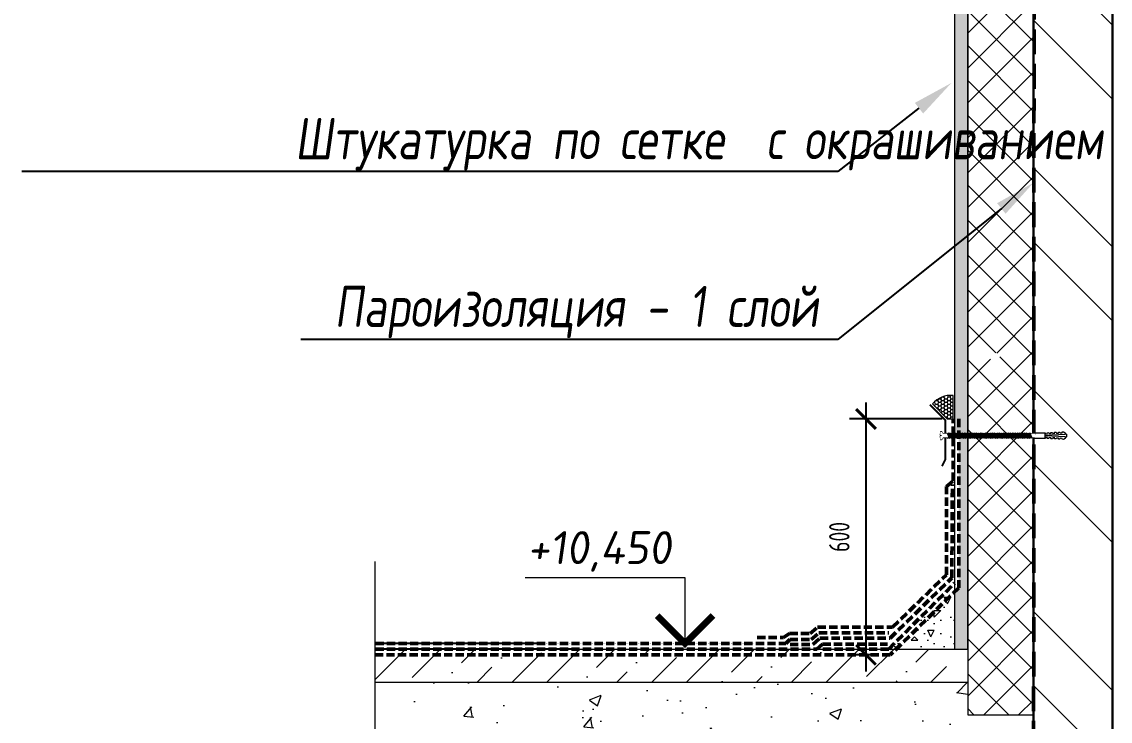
# Model space of a CAD drawing. Header units: millimetres. Extents: x -136099598 to 11807193, y 0 to 779331.
# Drawn here: x 722820 to 726125, y 352066 to 354190 of the extents above; entities that cross this region are included whole.
import ezdxf
from ezdxf import colors
from ezdxf.entities.mleader import LeaderData, LeaderLine
from ezdxf.enums import TextEntityAlignment as Align
from ezdxf.math import Vec2, Vec3

# ---------------------------------------------------------------- set-up
doc = ezdxf.new("R2010")
doc.units = ezdxf.units.MM
doc.header["$MEASUREMENT"] = 0
doc.set_wipeout_variables(frame=1)
doc.linetypes.add('ГОСТ 2.303 4', pattern=[7, 5, -2, 0])
doc.layers.get('0').update_dxf_attribs({"color": 250, "lineweight": 9})
doc.layers.get('Defpoints').update_dxf_attribs({"color": 8})
for name, color, linetype, lineweight in [('TN-ГЕРМЕТИК', 7, 'Continuous', 30), ('TN-КРЕПЕЖ', 7, 'Continuous', 15), ('TN-МЕТАЛЛ КОНСТРУКЦИИ', 162, 'Continuous', 35), ('АР.РД_Размеры', 174, 'Continuous', 9), ('АР_Отметки', 250, 'Continuous', 15), ('АР_Перегородки_кирпич', 244, 'Continuous', 20), ('АР_Перегородки_кирпич_Штрих', 244, 'Continuous', 5), ('Крепеж', 7, 'Continuous', 13), ('СПДС_СИМВОЛЫ', 7, 'Continuous', 25), ('Штриховка', 7, 'Continuous', 5)]:
    doc.layers.add(name, color=color, linetype=linetype, lineweight=lineweight)
doc.layers.add('АР_Кровельный аэратор', color=250, linetype='Continuous')
doc.styles.add('Arial', font='ARIALN.TTF')
doc.styles.add('ISOCPEUR', font='isocpeur.ttf', dxfattribs={"width": 0.7})
doc.styles.add('ROMAND', font='ROMAND', dxfattribs={"width": 0.85})
doc.styles.add('Архитект', font='isocpeur.ttf', dxfattribs={"width": 0.8, "oblique": 8})
doc.styles.add('Архитектурный', font='isocpeur.ttf', dxfattribs={"oblique": 8})
doc.dimstyles.new('R_50', dxfattribs={"dimtxt": 140, "dimasz": 60, "dimexe": 50, "dimexo": 50, "dimgap": 50, "dimtad": 1, "dimdec": 0, "dimrnd": 5, "dimzin": 0, "dimdsep": 46, "dimtxsty": 'ISOCPEUR', "dimblk": 'ARCHTICK', "dimcen": 50, "dimdle": 50, "dimclrd": 256, "dimclre": 256, "dimclrt": 256, "dimadec": 0, "dimazin": 0, "dimtfac": 2, "dimtdec": 0, "dimtofl": 0, "dimtmove": 1, "dimatfit": 3, "dimfxl": 1, "dimtvp": 3, "dimtfill": 1, "dimtolj": 1, "dimtzin": 0, "dimarcsym": 0})

# ---------------------------------------------------------------- blocks, each defined once
blk = doc.blocks.new('Дюбель')
at = {"layer": 'Крепеж'}
for points in [[(-48.1, 2.8), (-49, 2.8), (-50.4, 2.1), (-50.4, -2.1), (-49, -2.8), (-48.1, -2.8)], [(-17.5, 4.2), (-18.3, 2.8), (-21.1, 3), (-21, 4.4), (-23.1, 4.5), (-23.9, 3.1), (-26.7, 3.3), (-26.6, 4.7), (-28.7, 4.8), (-29.5, 3.4), (-32.3, 3.6), (-32.2, 5), (-34.3, 5.1), (-35, 3.7), (-37.8, 3.9), (-37.8, 5.3), (-39.9, 5.4), (-40.6, 4), (-43.4, 4.2), (-43.4, 5.6), (-45.5, 5.7), (-48, 4.4), (-48.1, 1.6), (-17.6, 0), (-48.1, -1.6), (-48, -4.4), (-45.5, -5.7), (-43.4, -5.6), (-43.4, -4.2), (-40.6, -4), (-39.9, -5.4), (-37.8, -5.3), (-37.8, -3.9), (-35, -3.7), (-34.3, -5.1), (-32.2, -5), (-32.3, -3.6), (-29.5, -3.4), (-28.7, -4.8), (-26.6, -4.7), (-26.7, -3.3), (-23.9, -3.1), (-23.1, -4.5), (-21, -4.4), (-21.1, -3), (-18.3, -2.8), (-17.5, -4.2)], [(0, -4.2), (0, 4.2), (-17.5, 4.2), (-17.5, -4.2), (0, -4.2)]]:
    blk.add_lwpolyline(points, dxfattribs=at)
blk = doc.blocks.new('*U1310')
at = {"color": 7}
blk.add_line((142.5, 14), (12.8, 5.2), dxfattribs=at)
blk.add_lwpolyline([(12.8, 5.2), (5.2, 4.7), (4.2, 6.6, 0.300062), (2.8, 7.4), (1.1, 7.3), (1.4, 2.3), (3.4, 2.4), (3.5, 1), (1.5, 0.9), (1.9, -4.1), (3.5, -4, 0.300062), (4.9, -3), (5.6, -0.9), (13.2, -0.4)], format="xyb", dxfattribs=at)
blk.add_lwpolyline([(14, -0.4), (10.7, 6.1), (9.4, 4.9), (12.6, -1.5)], close=True, dxfattribs=at)
blk.add_lwpolyline([(13.2, -0.4), (142.9, 8.4)], dxfattribs=at)
at = {"color": 7, "xscale": -1, "rotation": 3.885722331906001}
blk.add_blockref('Дюбель', (142.7, 11.2), dxfattribs=at)
at = {"color": 252, "lineweight": 0, "ltscale": 100, "style": 'Arial', "flags": 9}
for tag, p in [('ОПИСАНИЕ', (-13.9, 67)), ('ТИП', (16.1, 69.1))]:
    blk.add_attdef(tag, p, '', height=25, rotation=93.8857, dxfattribs=at)
at = {"color": 251, "lineweight": 0}
blk.add_wipeout([(145.8, 8.6), (145.4, 14.2), (5.2, 4.7), (4.2, 6.6), (3.6, 7.2), (2.8, 7.4), (1.1, 7.3), (1.4, 2.3), (3.4, 2.4), (3.5, 1), (1.5, 0.9), (1.9, -4.1), (3.5, -4), (4.4, -3.7), (4.9, -3), (5.6, -0.9)], dxfattribs=at)
at = {"color": 7}
for points in [[(16.7, -0.2), (13.4, 6.3), (12.1, 5.1), (15.3, -1.4)], [(19.4, 0), (16.1, 6.5), (14.8, 5.3), (18, -1.2)], [(22.1, 0.2), (18.8, 6.7), (17.5, 5.5), (20.7, -1)], [(24.7, 0.4), (21.5, 6.9), (20.2, 5.7), (23.4, -0.8)], [(27.4, 0.6), (24.2, 7.1), (22.9, 5.9), (26.1, -0.6)], [(30.1, 0.7), (26.9, 7.2), (25.6, 6), (28.8, -0.5)], [(32.8, 0.9), (29.6, 7.4), (28.3, 6.2), (31.5, -0.3)], [(35.5, 1.1), (32.3, 7.6), (30.9, 6.4), (34.2, -0.1)], [(38.2, 1.3), (35, 7.8), (33.6, 6.6), (36.9, 0.1)], [(40.9, 1.5), (37.7, 8), (36.3, 6.8), (39.6, 0.3)], [(43.6, 1.7), (40.4, 8.1), (39, 7), (42.3, 0.5)], [(46.3, 1.8), (43, 8.3), (41.7, 7.1), (45, 0.6)], [(49, 2), (45.7, 8.5), (44.4, 7.3), (47.7, 0.8)], [(51.7, 2.2), (48.4, 8.7), (47.1, 7.5), (50.4, 1)], [(54.4, 2.4), (51.1, 8.9), (49.8, 7.7), (53.1, 1.2)], [(57.1, 2.6), (53.8, 9.1), (52.5, 7.9), (55.7, 1.4)], [(59.8, 2.8), (56.5, 9.2), (55.2, 8.1), (58.4, 1.6)], [(62.5, 2.9), (59.2, 9.4), (57.9, 8.2), (61.1, 1.7)], [(65.2, 3.1), (61.9, 9.6), (60.6, 8.4), (63.8, 1.9)], [(67.8, 3.3), (64.6, 9.8), (63.3, 8.6), (66.5, 2.1)], [(70.5, 3.5), (67.3, 10), (66, 8.8), (69.2, 2.3)], [(73.2, 3.7), (70, 10.2), (68.7, 9), (71.9, 2.5)], [(75.9, 3.9), (72.7, 10.3), (71.4, 9.2), (74.6, 2.7)], [(78.6, 4), (75.4, 10.5), (74.1, 9.3), (77.3, 2.8)], [(81.3, 4.2), (78.1, 10.7), (76.7, 9.5), (80, 3)], [(84, 4.4), (80.8, 10.9), (79.4, 9.7), (82.7, 3.2)], [(86.7, 4.6), (83.5, 11.1), (82.1, 9.9), (85.4, 3.4)], [(89.4, 4.8), (86.1, 11.3), (84.8, 10.1), (88.1, 3.6)], [(92.1, 4.9), (88.8, 11.4), (87.5, 10.3), (90.8, 3.8)], [(94.8, 5.1), (91.5, 11.6), (90.2, 10.4), (93.5, 3.9)], [(97.5, 5.3), (94.2, 11.8), (92.9, 10.6), (96.2, 4.1)], [(100.2, 5.5), (96.9, 12), (95.6, 10.8), (98.8, 4.3)], [(102.9, 5.7), (99.6, 12.2), (98.3, 11), (101.5, 4.5)], [(105.6, 5.9), (102.3, 12.4), (101, 11.2), (104.2, 4.7)], [(108.3, 6), (105, 12.5), (103.7, 11.3), (106.9, 4.9)], [(110.9, 6.2), (107.7, 12.7), (106.4, 11.5), (109.6, 5)], [(113.6, 6.4), (110.4, 12.9), (109.1, 11.7), (112.3, 5.2)], [(116.3, 6.6), (113.1, 13.1), (111.8, 11.9), (115, 5.4)], [(119, 6.8), (115.8, 13.3), (114.5, 12.1), (117.7, 5.6)], [(121.7, 7), (118.5, 13.5), (117.2, 12.3), (120.4, 5.8)], [(124.4, 7.1), (121.2, 13.6), (119.8, 12.4), (123.1, 6)], [(127.1, 7.3), (123.9, 13.8), (122.5, 12.6), (125.8, 6.1)], [(129.8, 7.5), (126.6, 14), (125.2, 12.8), (128.5, 6.3)], [(132.5, 7.7), (129.2, 14.2), (127.9, 13), (131.2, 6.5)], [(135.2, 7.9), (131.9, 14.4), (130.6, 13.2), (133.9, 6.7)], [(137.9, 8.1), (134.6, 14.6), (133.3, 13.4), (136.6, 6.9)], [(140.6, 8.2), (137.3, 14.7), (136, 13.5), (139.3, 7)]]:
    blk.add_lwpolyline(points, close=True, dxfattribs=at)
blk = doc.blocks.new('BL034')
at = {"color": 0, "linetype": 'ByBlock', "lineweight": 9}
blk.add_lwpolyline([(0, 0), (0, 500), (1215.8, 500)], dxfattribs=at)
at = {"color": 0, "linetype": 'ByBlock', "lineweight": 70, "const_width": 50}
blk.add_lwpolyline([(-212.1, 212.1), (0, 0), (212.1, 212.1)], dxfattribs=at)
at = {"linetype": 'ByBlock', "lineweight": 9, "style": 'ROMAND', "width": 0.85, "flags": 4}
blk.add_attdef('NN,NNN', text='', height=250, dxfattribs=at).set_placement((650, 700), align=Align.MIDDLE)
blk = doc.blocks.new('_ArchTick')
at = {"color": 0, "linetype": 'ByBlock', "const_width": 0.15}
blk.add_lwpolyline([(-0.5, -0.5), (0.5, 0.5)], dxfattribs=at)
blk = doc.blocks.new('*D1367')
at = {"layer": 'Defpoints', "color": 0, "transparency": 16777216}
for p in [(725665.3, 352983.8, 0), (725383.8, 352267.4), (725457.6, 352267.4, 0)]:
    blk.add_point(p, dxfattribs=at)
at = {"layer": 'АР_Кровельный аэратор', "lineweight": -2, "transparency": 16777216}
for p, q in [((725383.8, 353033.8), (725383.8, 352217.4)), ((725615.3, 352983.8), (725333.8, 352983.8)), ((725407.6, 352267.4), (725333.8, 352267.4))]:
    blk.add_line(p, q, dxfattribs=at)
at = {"layer": 'АР_Кровельный аэратор', "lineweight": -2, "transparency": 16777216, "xscale": 60, "yscale": 60, "zscale": 60}
for p, rotation in [((725383.8, 352983.8), 90), ((725383.8, 352267.4), 270)]:
    blk.add_blockref('_ArchTick', p, dxfattribs=dict(at, rotation=rotation))
at = {"layer": 'АР_Кровельный аэратор', "lineweight": 15, "transparency": 16777216, "insert": (725302.8, 352625.6), "char_height": 62, "attachment_point": 5, "rotation": 90, "style": 'ISOCPEUR', "bg_fill": 3, "box_fill_scale": 1.25, "bg_fill_color": 256, "bg_fill_true_color": 13158600, "bg_fill_transparency": 0}
blk.add_mtext('\\A1;600', dxfattribs=at)

msp = doc.modelspace()

# ---------------------------------------------------------------- hatches: boundary and pattern name
at = {"layer": 'TN-ГЕРМЕТИК', "lineweight": 13}
h = msp.add_hatch(dxfattribs=at)
h.set_pattern_fill('HONEY', color=256, scale=1.998002, angle=180)
h.set_pattern_definition([(0, (694355.934, 348024.046), (9.5154834, 5.4937669), [6.3436556, -12.6873112]), (120, (694355.934, 348024.046), (-9.5154834, 5.4937669), [6.3436556, -12.6873112]), (60, (694355.934, 348024.046), (2e-08, 10.9875338), [-12.6873112, 6.3436556])])
edge = h.paths.add_edge_path()
edge.add_arc((725641.664, 352980.973), 74.552, 84.701951, 139.188351)
edge.add_line((725648.548, 352984.233), (725648.548, 353055.207))
edge.add_line((725630.671, 352984.233), (725648.548, 352984.233))
edge.add_line((725585.239, 353029.699), (725630.671, 352984.233))
at = {"layer": 'АР_Кровельный аэратор', "lineweight": 15}
h = msp.add_hatch(dxfattribs=at)
h.set_pattern_fill('AR-CONC', color=256, scale=2)
h.set_pattern_definition([(50, (-991519.1, -62113.03), (364.36934, -31.87817), [38.1, -419.1]), (355, (-991519.1, -62113.03), (-70.48684, 382.11369), [30.48, -335.28117]), (100.451445, (-991488.75, -62115.7), (293.882494, 350.235504), [32.38002, -356.18049]), (46.1842, (-991519.1, -62011.43), (542.15808, -84.08466), [57.15, -628.65]), (96.635558, (-991473.94, -62018.43), (474.80827, 494.85225), [48.57005, -534.27122]), (351.18415, (-991519.1, -62011.4), (474.80827, 494.85225), [45.71993, -502.91946]), (21, (-991468.3, -62036.83), (303.22878, -204.530396), [38.1, -419.1]), (326, (-991468.3, -62036.83), (123.60406, 368.37593), [30.48, -335.28]), (71.451445, (-991443.05, -62053.87), (426.83284, 163.84554), [32.38002, -356.179875]), (37.5, (-991519.11, -62113.03), (6.1772065, 169.110078), [0, -331.216, 0, -340.36, 0, -336.55]), (7.5, (-991519.11, -62113.03), (133.639325, 200.36115), [0, -194.056, 0, -323.596, 0, -128.27]), (327.5, (-991632.4, -62113.03), (271.18119, -11.457488), [0, -127, 0, -396.24, 0, -525.78]), (317.5, (-991683.2, -62113.03), (296.258363, 50.852982), [0, -165.1, 0, -263.144, 0, -373.38])])
h.paths.add_polyline_path([(723891.933, 351986.73), (725692.553, 351985.731), (725692.553, 352185.032), (723891.933, 352185.032)])
at = {"layer": 'АР_Перегородки_кирпич_Штрих', "lineweight": 15, "transparency": 33554687}
h = msp.add_hatch(dxfattribs=at)
h.set_pattern_fill('ANSI32', color=256, scale=50, angle=90, style=0)
h.set_pattern_definition([(135, (-986619.15, -61614.52), (-336.7596, -336.7596), []), (135, (-986619.15, -61390), (-336.7596, -336.7596), [])])
h.paths.add_polyline_path([(725892.353, 357724.284), (725892.353, 351285.931), (726132.353, 351285.931), (726132.353, 357724.284)])
at = {"layer": 'Штриховка', "ltscale": 10}
h = msp.add_hatch(dxfattribs=at)
h.set_pattern_fill('НЕМЕТАЛЛИЧЕСКИЕ МАТЕРИАЛЫ', color=256, scale=29.970027, angle=180, pattern_type=2)
h.set_pattern_definition([(225, (564879.12, 443619.66), (52.980022, -52.980022), []), (315, (564879.12, 443619.66), (52.980022, 52.980022), [])])
h.paths.add_polyline_path([(725692.553, 352524.692), (725692.553, 353164.629), (725724.271, 353164.629), (725725.814, 353167.349), (725731.401, 353167.056), (725731.254, 353164.263), (725735.444, 353164.043), (725736.987, 353166.764), (725742.574, 353166.471), (725742.428, 353163.677), (725746.618, 353163.458), (725748.161, 353166.178), (725753.747, 353165.885), (725753.601, 353163.092), (725757.791, 353162.872), (725759.334, 353165.592), (725764.921, 353165.3), (725764.775, 353162.506), (725768.965, 353162.287), (725770.508, 353165.007), (725776.094, 353164.714), (725775.948, 353161.921), (725780.138, 353161.701), (725785.173, 353164.238), (725785.34, 353167.426), (725787.208, 353167.426), (725790.005, 353168.825), (725790.005, 353177.216), (725787.208, 353178.615), (725785.34, 353178.615), (725785.173, 353181.803), (725780.138, 353184.34), (725775.948, 353184.121), (725776.094, 353181.327), (725770.508, 353181.034), (725768.965, 353183.755), (725764.775, 353183.535), (725764.921, 353180.742), (725759.334, 353180.449), (725757.791, 353183.169), (725753.601, 353182.949), (725753.747, 353180.156), (725748.161, 353179.863), (725746.618, 353182.583), (725742.428, 353182.364), (725742.574, 353179.57), (725736.987, 353179.278), (725735.444, 353181.998), (725731.254, 353181.778), (725731.401, 353178.985), (725725.814, 353178.692), (725724.271, 353181.412), (725692.553, 353181.412), (725692.553, 357720.81), (725892.353, 357720.81), (725892.353, 352085.132), (725692.553, 352085.132)])
h = msp.add_hatch(dxfattribs=at)
h.set_pattern_fill('ПЕСЧАНЫЙ ИЛИ СУПЕСЧАНЫЕ ГРУНТЫ', color=256, scale=29.970027, angle=180, pattern_type=2)
h.set_pattern_definition([(37.5, (854606.98, 417946.83), (-2.39765, 73.338638), [0, -57.85414, 0, -64.705287, 0, -61.850642]), (7.5, (854606.98, 417946.83), (67.361124, 107.416336), [0, -31.210786, 0, -52.14485, 0, -19.982515]), (327.5, (854560.16, 417946.83), (118.530312, 0.215362), [0, -19.030967, 0, -68.51148, 0, -89.445544]), (317.5, (854560.16, 417946.83), (114.419036, 33.40599), [0, -9.515483, 0, -44.913082, 0, -51.38361])])
edge = h.paths.add_edge_path()
edge.add_line((725692.553, 352940.464), (725692.553, 357357.839))
edge.add_line((725692.553, 352940.464), (725690.504, 352938.855))
edge.add_line((725690.504, 352938.855), (725688.826, 352938.855))
edge.add_line((725688.826, 352938.855), (725687.907, 352941.053))
edge.add_line((725687.907, 352941.053), (725685.11, 352938.855))
edge.add_line((725685.11, 352938.855), (725683.431, 352938.855))
edge.add_line((725683.431, 352938.855), (725682.512, 352941.053))
edge.add_line((725682.512, 352941.053), (725679.715, 352938.855))
edge.add_line((725679.715, 352938.855), (725678.036, 352938.855))
edge.add_line((725678.036, 352938.855), (725677.118, 352941.053))
edge.add_line((725677.118, 352941.053), (725674.321, 352938.855))
edge.add_line((725674.321, 352938.855), (725672.642, 352938.855))
edge.add_line((725672.642, 352938.855), (725671.723, 352941.053))
edge.add_line((725671.723, 352941.053), (725668.926, 352938.855))
edge.add_line((725668.926, 352938.855), (725667.247, 352938.855))
edge.add_line((725667.247, 352938.855), (725666.329, 352941.053))
edge.add_line((725666.329, 352941.053), (725665.343, 352940.278))
edge.add_line((725665.343, 352940.278), (725663.531, 352938.855))
edge.add_line((725663.531, 352938.855), (725661.853, 352938.855))
edge.add_line((725661.853, 352938.855), (725660.934, 352941.053))
edge.add_line((725660.934, 352941.053), (725658.137, 352938.855))
edge.add_line((725658.137, 352938.855), (725656.458, 352938.855))
edge.add_line((725656.458, 352938.855), (725655.539, 352941.053))
edge.add_line((725655.539, 352941.053), (725652.742, 352938.855))
edge.add_line((725652.742, 352938.855), (725652.593, 352938.855))
edge.add_line((725652.593, 357349.345), (725652.593, 352938.855))
edge.add_line((725692.553, 357357.839), (725652.593, 357349.345))
edge = h.paths.add_edge_path()
edge.add_line((725665.343, 352926.734), (725666.528, 352927.666))
edge.add_line((725666.528, 352927.666), (725668.207, 352927.666))
edge.add_line((725668.207, 352927.666), (725669.126, 352925.468))
edge.add_line((725669.126, 352925.468), (725671.923, 352927.666))
edge.add_line((725671.923, 352927.666), (725673.602, 352927.666))
edge.add_line((725673.602, 352927.666), (725674.52, 352925.468))
edge.add_line((725674.52, 352925.468), (725677.318, 352927.666))
edge.add_line((725677.318, 352927.666), (725678.997, 352927.666))
edge.add_line((725678.997, 352927.666), (725679.915, 352925.468))
edge.add_line((725679.915, 352925.468), (725682.712, 352927.666))
edge.add_line((725682.712, 352927.666), (725684.391, 352927.666))
edge.add_line((725684.391, 352927.666), (725685.31, 352925.468))
edge.add_line((725685.31, 352925.468), (725688.107, 352927.666))
edge.add_line((725688.107, 352927.666), (725689.786, 352927.666))
edge.add_line((725689.786, 352927.666), (725690.704, 352925.468))
edge.add_line((725690.704, 352925.468), (725692.553, 352926.921))
edge.add_line((725692.553, 352284.932), (725692.553, 352926.921))
edge.add_line((725652.593, 352284.932), (725692.553, 352284.932))
edge.add_line((725652.593, 352458.857), (725652.593, 352284.932))
edge.add_line((725665.343, 352471.376), (725652.593, 352458.857))
edge.add_line((725665.343, 352926.734), (725665.343, 352471.376))
edge = h.paths.add_edge_path()
edge.add_line((725661.134, 352927.666), (725656.458, 352938.855))
edge.add_line((725658.137, 352938.855), (725656.458, 352938.855))
edge.add_line((725658.137, 352938.855), (725662.813, 352927.666))
edge.add_line((725661.134, 352927.666), (725662.813, 352927.666))
h = msp.add_hatch(dxfattribs=at)
h.set_pattern_fill('БЕТОННАЯ ПОДГОТОВКА', color=256, scale=19.980018, angle=180, pattern_type=2)
h.set_pattern_definition([(45, (-254159.09, -625769.51), (0, 199.800177), [28.251745, -56.50349, 14.1258725, -84.775215, 28.251745, -70.652052]), (135, (-254029.22, -625759.52), (-199.800177, 2e-14), [28.251745, -42.377617, 14.1258725, -70.6493425, 28.251745, -98.903797]), (63.434949, (-254189.06, -625799.485), (1e-08, 199.8001767), [22.3376598, -89.350639, 22.3376598, -89.35743, 0, 0]), (116.565051, (-254189.06, -625799.485), (-8e-08, 199.8001767), [22.3376598, -89.350639, 22.3376598, -89.35743, 0, 0]), (0, (-254189.06, -625779.5), (0, 199.800177), [9.990009, -79.920071, 19.980018, -79.920071, 9.990009, 0]), (0, (-254189.06, -625749.53), (0, 199.800177), [-29.9700265, 19.980018, -79.920071, 0, -69.930062, 0]), (0, (-254189.06, -625739.54), (0, 199.800177), [-79.920071, 0, -59.940053, 19.980018, -39.960035, 0]), (0, (-254189.06, -625709.57), (0, 199.800177), [-39.960035, 0, -49.950044, 19.980018, -89.9100795, 0]), (0, (-254189.06, -625679.6), (0, 199.800177), [-39.960035, 19.980018, -79.920071, 19.980018, -39.960035, 0]), (0, (-254189.06, -625629.65), (0, 199.800177), [-29.9700265, 19.980018, -39.960035, 0, -109.890097, 0]), (0, (-254189.06, -625619.66), (0, 199.800177), [-39.960035, 0, -119.880106, 19.980018, -19.980018, 0]), (90, (-254179.07, -625759.52), (-199.800177, 1e-14), [-59.940053, 0, -59.940053, 0, -79.920071, 0]), (90, (-254159.09, -625799.49), (-199.800177, 1e-14), [-29.9700265, 19.980018, -79.920071, 0, -69.930062, 0]), (90, (-254139.1, -625799.49), (-199.800177, 1e-14), [-79.920071, 0, -69.930062, 19.980018, -29.9700265, 0]), (90, (-254029.22, -625799.49), (-199.800177, 1e-14), [-39.960035, 19.980018, -99.900088, 19.980018, -19.980018, 0]), (90, (-254169.08, -625779.5), (-199.800177, 1e-14), [-59.940053, 0, -69.930062, 0, -69.930062, 0]), (90, (-254149.1, -625779.5), (-199.800177, 1e-14), [-49.950044, 0, -109.890097, 0, -39.960035, 0]), (90, (-254129.12, -625769.51), (-199.800177, 1e-14), [-99.900088, 0, -29.9700265, 0, -69.930062, 0]), (90, (-254119.13, -625789.5), (-199.800177, 1e-14), [-89.9100795, 0, -39.960035, 0, -49.950044, 0]), (90, (-254099.15, -625759.52), (-199.800177, 1e-14), [-79.920071, 0, -29.9700265, 0, -79.920071, 0]), (90, (-254089.16, -625749.53), (-199.800177, 1e-14), [-89.9100795, 0, -39.960035, 0, -69.930062, 0]), (90, (-254079.17, -625799.49), (-199.800177, 1e-14), [-119.880106, 0, -49.950044, 0, -29.9700265, 0]), (90, (-254069.18, -625769.51), (-199.800177, 1e-14), [-39.960035, 0, -79.920071, 0, -79.920071, 0]), (90, (-254059.19, -625779.5), (-199.800177, 1e-14), [-89.9100795, 0, -49.950044, 0, -59.940053, 0]), (90, (-254049.2, -625789.5), (-199.800177, 1e-14), [-79.920071, 0, -59.940053, 0, -59.940053, 0]), (90, (-254029.22, -625779.5), (-199.800177, 1e-14), [-59.940053, 0, -59.940053, 0, -79.920071, 0]), (90, (-254009.24, -625769.51), (-199.800177, 1e-14), [-79.920071, 0, -39.960035, 0, -79.920071, 0]), (90, (-253999.25, -625759.52), (-199.800177, 1e-14), [-29.9700265, 0, -119.880106, 0, -49.950044, 0])])
edge = h.paths.add_edge_path()
edge.add_line((725652.593, 352284.932), (725652.593, 352484.732))
edge.add_line((725452.793, 352284.932), (725652.593, 352284.932))
edge.add_line((725652.593, 352484.732), (725452.793, 352284.932))
at = {"layer": 'Штриховка', "ltscale": 15}
h = msp.add_hatch(dxfattribs=at)
h.set_pattern_fill('БЕТОН И ИЗДЕЛИЯ ИЗ НЕГО', color=256, scale=29.970027, angle=180, pattern_type=2)
h.set_pattern_definition([(45, (854606.98, 417846.93), (39.735017, 145.69506), [187.312666, -40.459536, 0, -40.459536])])
edge = h.paths.add_edge_path()
edge.add_line((725475.464, 352284.932), (725457.606, 352267.398))
edge.add_line((725457.606, 352267.398), (723894.352, 352267.398))
edge.add_line((723894.352, 352185.032), (723894.352, 352267.398))
edge.add_line((723894.352, 352185.032), (725652.593, 352185.032))
edge.add_line((725652.593, 352284.932), (725652.593, 352185.032))
edge.add_line((725475.464, 352284.932), (725652.593, 352284.932))
edge = h.paths.add_edge_path()
edge.add_line((725457.606, 352267.398), (723894.352, 352267.398))
edge.add_line((725475.464, 352284.932), (725457.606, 352267.398))
edge.add_line((725452.793, 352284.932), (725475.464, 352284.932))
edge.add_line((723894.352, 352284.932), (725452.793, 352284.932))
edge.add_line((723894.352, 352267.398), (723894.352, 352284.932))

# ---------------------------------------------------------------- linework, layer by layer
at = {"layer": 'TN-ГЕРМЕТИК', "lineweight": 13}
msp.add_lwpolyline([(725630.671, 352984.233), (725648.548, 352984.233), (725648.548, 353055.207, 0.24232456), (725585.239, 353029.699)], format="xyb", close=True, dxfattribs=at)
at = {"layer": 'TN-МЕТАЛЛ КОНСТРУКЦИИ', "const_width": 5.994}
msp.add_lwpolyline([(725577.737, 353027.097), (725624.667, 352980.166), (725624.667, 352860.286), (725614.677, 352840.306)], dxfattribs=at)
at = {"layer": 'АР.РД_Размеры', "elevation": 0}
msp.add_lwpolyline([(723891.933, 352551.253), (723891.933, 351676.275), (723961.099, 351659.739), (723835.311, 351659.739), (723891.933, 351641.432), (723891.933, 350765.352)], dxfattribs=at)
at = {"layer": 'АР_Перегородки_кирпич', "lineweight": 30, "ltscale": 100}
msp.add_lwpolyline([(725892.353, 357724.284), (725892.353, 351285.931), (726132.353, 351285.931), (726132.353, 357724.284)], close=True, dxfattribs=at)
at = {"layer": 'СПДС_СИМВОЛЫ', "color": 5, "linetype": 'Continuous', "ltscale": 2.5}
for p, q in [((725627.004, 352779.428), (725647.549, 352796.739)), ((723891.933, 352302.502), (724404.379, 352302.502))]:
    msp.add_line(p, q, dxfattribs=at)
at = {"layer": 'СПДС_СИМВОЛЫ', "color": 1, "linetype": 'Continuous', "ltscale": 2.5}
msp.add_line((723891.933, 352285.931), (724499.19, 352285.931), dxfattribs=at)
at = {"layer": 'СПДС_СИМВОЛЫ', "color": 5, "linetype": 'Continuous', "ltscale": 2.5, "const_width": 0.999}
for points in [[(725636.623, 352786.88), (725639.679, 352789.455)], [(723891.933, 352302.003), (723895.929, 352302.003)], [(724031.793, 352302.003), (723891.933, 352302.003)], [(723898.926, 352302.003), (723902.922, 352302.003)], [(723905.919, 352302.003), (723909.915, 352302.003)], [(723912.912, 352302.003), (723916.908, 352302.003)], [(723919.905, 352302.003), (723923.901, 352302.003)], [(723926.898, 352302.003), (723930.894, 352302.003)], [(723933.891, 352302.003), (723937.887, 352302.003)], [(723940.884, 352302.003), (723944.88, 352302.003)], [(723947.877, 352302.003), (723951.873, 352302.003)], [(723954.87, 352302.003), (723958.866, 352302.003)], [(723961.863, 352302.003), (723965.859, 352302.003)], [(723968.856, 352302.003), (723972.852, 352302.003)], [(723975.849, 352302.003), (723979.845, 352302.003)], [(723982.842, 352302.003), (723986.838, 352302.003)], [(723989.835, 352302.003), (723993.831, 352302.003)], [(723996.828, 352302.003), (724000.824, 352302.003)], [(724003.821, 352302.003), (724007.817, 352302.003)], [(724010.814, 352302.003), (724014.81, 352302.003)], [(724017.807, 352302.003), (724021.803, 352302.003)], [(724024.8, 352302.003), (724028.796, 352302.003)], [(724144.961, 352302.003), (724148.957, 352302.003)], [(724151.954, 352302.003), (724155.95, 352302.003)], [(724158.947, 352302.003), (724162.943, 352302.003)], [(724165.94, 352302.003), (724169.936, 352302.003)], [(724172.933, 352302.003), (724176.929, 352302.003)], [(724179.926, 352302.003), (724183.922, 352302.003)], [(724186.919, 352302.003), (724190.915, 352302.003)], [(724193.912, 352302.003), (724197.908, 352302.003)], [(724200.905, 352302.003), (724204.901, 352302.003)], [(724207.898, 352302.003), (724211.894, 352302.003)], [(724214.891, 352302.003), (724218.887, 352302.003)], [(724221.884, 352302.003), (724225.88, 352302.003)], [(724228.877, 352302.003), (724232.873, 352302.003)], [(724235.87, 352302.003), (724239.866, 352302.003)], [(724242.863, 352302.003), (724246.859, 352302.003)], [(724249.856, 352302.003), (724253.852, 352302.003)], [(724256.849, 352302.003), (724260.845, 352302.003)], [(724263.842, 352302.003), (724267.838, 352302.003)], [(724270.835, 352302.003), (724274.831, 352302.003)], [(724277.829, 352302.003), (724281.825, 352302.003)], [(724284.822, 352302.003), (724288.818, 352302.003)], [(724291.815, 352302.003), (724295.811, 352302.003)], [(724298.808, 352302.003), (724302.804, 352302.003)], [(724305.801, 352302.003), (724309.797, 352302.003)], [(724312.794, 352302.003), (724316.79, 352302.003)], [(724320.904, 352302.003), (724324.9, 352302.003)], [(724327.897, 352302.003), (724331.893, 352302.003)], [(724334.89, 352302.003), (724338.886, 352302.003)], [(724341.883, 352302.003), (724345.879, 352302.003)], [(724348.876, 352302.003), (724352.872, 352302.003)], [(724355.869, 352302.003), (724359.865, 352302.003)], [(724362.862, 352302.003), (724366.858, 352302.003)], [(724369.855, 352302.003), (724373.851, 352302.003)], [(724376.848, 352302.003), (724380.844, 352302.003)], [(724383.841, 352302.003), (724387.837, 352302.003)], [(724390.834, 352302.003), (724394.83, 352302.003)], [(724397.827, 352302.003), (724401.823, 352302.003)], [(724404.82, 352302.003), (724408.816, 352302.003)], [(724411.813, 352302.003), (724415.809, 352302.003)], [(724418.806, 352302.003), (724422.802, 352302.003)], [(724425.799, 352302.003), (724429.795, 352302.003)], [(724432.792, 352302.003), (724436.788, 352302.003)], [(724439.785, 352302.003), (724443.781, 352302.003)], [(724446.778, 352302.003), (724450.774, 352302.003)], [(724453.771, 352302.003), (724457.767, 352302.003)], [(724460.764, 352302.003), (724464.76, 352302.003)], [(724467.757, 352302.003), (724471.753, 352302.003)], [(724474.75, 352302.003), (724478.746, 352302.003)], [(724481.743, 352302.003), (724485.739, 352302.003)], [(724488.736, 352302.003), (724492.732, 352302.003)], [(724494.944, 352302.003), (724498.94, 352302.003)], [(724501.937, 352302.003), (724505.933, 352302.003)], [(724508.93, 352302.003), (724512.926, 352302.003)], [(724515.923, 352302.003), (724519.919, 352302.003)], [(724522.916, 352302.003), (724526.912, 352302.003)], [(724529.909, 352302.003), (724533.905, 352302.003)], [(724536.902, 352302.003), (724540.898, 352302.003)], [(724543.895, 352302.003), (724547.891, 352302.003)], [(724550.888, 352302.003), (724554.884, 352302.003)], [(724557.881, 352302.003), (724561.877, 352302.003)], [(724564.874, 352302.003), (724568.87, 352302.003)], [(724571.867, 352302.003), (724575.863, 352302.003)], [(724578.86, 352302.003), (724582.856, 352302.003)], [(724585.853, 352302.003), (724589.849, 352302.003)], [(724592.846, 352302.003), (724596.842, 352302.003)], [(724599.839, 352302.003), (724603.835, 352302.003)], [(724606.832, 352302.003), (724610.828, 352302.003)], [(724613.825, 352302.003), (724617.821, 352302.003)], [(724620.818, 352302.003), (724624.814, 352302.003)], [(724627.811, 352302.003), (724631.807, 352302.003)], [(724634.804, 352302.003), (724638.8, 352302.003)], [(724641.797, 352302.003), (724645.793, 352302.003)], [(724648.79, 352302.003), (724652.786, 352302.003)], [(724655.783, 352302.003), (724659.779, 352302.003)], [(724662.776, 352302.003), (724666.772, 352302.003)], [(724671.022, 352302.003), (724675.018, 352302.003)], [(724678.015, 352302.003), (724682.011, 352302.003)], [(724685.008, 352302.003), (724689.004, 352302.003)], [(724692.001, 352302.003), (724695.997, 352302.003)], [(724698.994, 352302.003), (724702.99, 352302.003)], [(724705.987, 352302.003), (724709.983, 352302.003)], [(724712.98, 352302.003), (724716.976, 352302.003)], [(724719.973, 352302.003), (724723.969, 352302.003)], [(724726.966, 352302.003), (724730.962, 352302.003)], [(724733.959, 352302.003), (724737.955, 352302.003)], [(724740.952, 352302.003), (724744.948, 352302.003)], [(724747.945, 352302.003), (724751.941, 352302.003)], [(724754.938, 352302.003), (724758.934, 352302.003)], [(724761.931, 352302.003), (724765.928, 352302.003)], [(724768.925, 352302.003), (724772.921, 352302.003)], [(724775.918, 352302.003), (724779.914, 352302.003)], [(724782.911, 352302.003), (724786.907, 352302.003)], [(724789.904, 352302.003), (724793.9, 352302.003)], [(724796.897, 352302.003), (724800.893, 352302.003)], [(724803.89, 352302.003), (724807.886, 352302.003)], [(724810.883, 352302.003), (724814.879, 352302.003)], [(724817.876, 352302.003), (724821.872, 352302.003)], [(724824.869, 352302.003), (724828.865, 352302.003)], [(724831.862, 352302.003), (724835.858, 352302.003)], [(724838.855, 352302.003), (724842.851, 352302.003)], [(724847.861, 352302.003), (724851.857, 352302.003)], [(724854.854, 352302.003), (724858.85, 352302.003)], [(724861.847, 352302.003), (724865.843, 352302.003)], [(724868.84, 352302.003), (724872.836, 352302.003)], [(724875.833, 352302.003), (724879.829, 352302.003)], [(724882.826, 352302.003), (724886.822, 352302.003)], [(724889.819, 352302.003), (724893.815, 352302.003)], [(724896.812, 352302.003), (724900.808, 352302.003)], [(724903.805, 352302.003), (724907.801, 352302.003)], [(724910.798, 352302.003), (724914.794, 352302.003)], [(724917.791, 352302.003), (724921.787, 352302.003)], [(724924.784, 352302.003), (724928.78, 352302.003)], [(724931.777, 352302.003), (724935.773, 352302.003)], [(724938.77, 352302.003), (724942.766, 352302.003)], [(724945.763, 352302.003), (724949.759, 352302.003)], [(724952.756, 352302.003), (724956.752, 352302.003)], [(724959.749, 352302.003), (724963.745, 352302.003)], [(724966.742, 352302.003), (724970.738, 352302.003)], [(724973.735, 352302.003), (724977.731, 352302.003)], [(724980.728, 352302.003), (724984.724, 352302.003)], [(724987.721, 352302.003), (724991.717, 352302.003)], [(724994.714, 352302.003), (724998.71, 352302.003)], [(725001.707, 352302.003), (725005.703, 352302.003)], [(725008.7, 352302.003), (725012.696, 352302.003)], [(725015.693, 352302.003), (725019.689, 352302.003)], [(725023.713, 352302.003), (725027.709, 352302.003)], [(725030.706, 352302.003), (725034.702, 352302.003)], [(725037.699, 352302.003), (725041.695, 352302.003)]]:
    msp.add_lwpolyline(points, dxfattribs=at)
at = {"layer": 'СПДС_СИМВОЛЫ', "color": 1, "linetype": 'Continuous', "ltscale": 2.5, "const_width": 0.999}
for points in [[(723891.933, 352285.432), (723895.929, 352285.432)], [(724031.793, 352285.432), (723891.933, 352285.432)], [(723898.926, 352285.432), (723902.922, 352285.432)], [(723905.919, 352285.432), (723909.915, 352285.432)], [(723912.912, 352285.432), (723916.908, 352285.432)], [(723919.905, 352285.432), (723923.901, 352285.432)], [(723926.898, 352285.432), (723930.894, 352285.432)], [(723933.891, 352285.432), (723937.887, 352285.432)], [(723940.884, 352285.432), (723944.88, 352285.432)], [(723947.877, 352285.432), (723951.873, 352285.432)], [(723954.87, 352285.432), (723958.866, 352285.432)], [(723961.863, 352285.432), (723965.859, 352285.432)], [(723968.856, 352285.432), (723972.852, 352285.432)], [(723975.849, 352285.432), (723979.845, 352285.432)], [(723982.842, 352285.432), (723986.838, 352285.432)], [(723989.835, 352285.432), (723993.831, 352285.432)], [(723996.828, 352285.432), (724000.824, 352285.432)], [(724003.821, 352285.432), (724007.817, 352285.432)], [(724010.814, 352285.432), (724014.81, 352285.432)], [(724017.807, 352285.432), (724021.803, 352285.432)], [(724024.8, 352285.432), (724028.796, 352285.432)], [(724144.961, 352285.432), (724148.957, 352285.432)], [(724151.954, 352285.432), (724155.95, 352285.432)], [(724158.947, 352285.432), (724162.943, 352285.432)], [(724165.94, 352285.432), (724169.936, 352285.432)], [(724172.933, 352285.432), (724176.929, 352285.432)], [(724179.926, 352285.432), (724183.922, 352285.432)], [(724186.919, 352285.432), (724190.915, 352285.432)], [(724193.912, 352285.432), (724197.908, 352285.432)], [(724200.905, 352285.432), (724204.901, 352285.432)], [(724207.898, 352285.432), (724211.894, 352285.432)], [(724214.891, 352285.432), (724218.887, 352285.432)], [(724221.884, 352285.432), (724225.88, 352285.432)], [(724228.877, 352285.432), (724232.873, 352285.432)], [(724235.87, 352285.432), (724239.866, 352285.432)], [(724242.863, 352285.432), (724246.859, 352285.432)], [(724249.856, 352285.432), (724253.852, 352285.432)], [(724256.849, 352285.432), (724260.845, 352285.432)], [(724263.842, 352285.432), (724267.838, 352285.432)], [(724270.835, 352285.432), (724274.831, 352285.432)], [(724277.829, 352285.432), (724281.825, 352285.432)], [(724284.822, 352285.432), (724288.818, 352285.432)], [(724291.815, 352285.432), (724295.811, 352285.432)], [(724298.808, 352285.432), (724302.804, 352285.432)], [(724305.801, 352285.432), (724309.797, 352285.432)], [(724312.794, 352285.432), (724316.79, 352285.432)], [(724319.787, 352285.432), (724323.783, 352285.432)], [(724326.78, 352285.432), (724330.776, 352285.432)], [(724333.773, 352285.432), (724337.769, 352285.432)], [(724340.766, 352285.432), (724344.762, 352285.432)], [(724347.759, 352285.432), (724351.755, 352285.432)], [(724354.752, 352285.432), (724358.748, 352285.432)], [(724361.745, 352285.432), (724365.741, 352285.432)], [(724368.738, 352285.432), (724372.734, 352285.432)], [(724375.731, 352285.432), (724379.727, 352285.432)], [(724382.724, 352285.432), (724386.72, 352285.432)], [(724389.717, 352285.432), (724393.713, 352285.432)], [(724396.71, 352285.432), (724400.706, 352285.432)], [(724403.703, 352285.432), (724407.699, 352285.432)], [(724410.696, 352285.432), (724414.692, 352285.432)], [(724417.689, 352285.432), (724421.685, 352285.432)], [(724424.682, 352285.432), (724428.678, 352285.432)], [(724431.675, 352285.432), (724435.671, 352285.432)], [(724438.668, 352285.432), (724442.664, 352285.432)], [(724445.661, 352285.432), (724449.657, 352285.432)], [(724452.654, 352285.432), (724456.65, 352285.432)], [(724459.647, 352285.432), (724463.643, 352285.432)], [(724466.64, 352285.432), (724470.636, 352285.432)], [(724473.633, 352285.432), (724477.629, 352285.432)], [(724480.626, 352285.432), (724484.622, 352285.432)], [(724487.619, 352285.432), (724491.615, 352285.432)], [(724494.612, 352285.432), (724498.608, 352285.432)], [(724517.589, 352285.432), (724521.585, 352285.432)], [(724524.582, 352285.432), (724528.578, 352285.432)], [(724531.575, 352285.432), (724535.571, 352285.432)], [(724538.568, 352285.432), (724542.564, 352285.432)], [(724545.561, 352285.432), (724549.557, 352285.432)], [(724552.554, 352285.432), (724556.55, 352285.432)], [(724559.547, 352285.432), (724563.543, 352285.432)], [(724566.54, 352285.432), (724570.536, 352285.432)], [(724573.533, 352285.432), (724577.529, 352285.432)], [(724580.526, 352285.432), (724584.522, 352285.432)], [(724587.519, 352285.432), (724591.515, 352285.432)], [(724594.512, 352285.432), (724598.508, 352285.432)], [(724601.505, 352285.432), (724605.501, 352285.432)], [(724608.498, 352285.432), (724612.494, 352285.432)], [(724615.491, 352285.432), (724619.487, 352285.432)], [(724622.484, 352285.432), (724626.48, 352285.432)], [(724629.477, 352285.432), (724633.473, 352285.432)], [(724636.47, 352285.432), (724640.466, 352285.432)], [(724643.463, 352285.432), (724647.459, 352285.432)], [(724650.456, 352285.432), (724654.452, 352285.432)], [(724657.449, 352285.432), (724661.445, 352285.432)], [(724664.442, 352285.432), (724668.438, 352285.432)], [(724671.435, 352285.432), (724675.431, 352285.432)], [(724678.428, 352285.432), (724682.424, 352285.432)], [(724685.421, 352285.432), (724689.417, 352285.432)], [(724694.932, 352285.432), (724698.928, 352285.432)], [(724701.925, 352285.432), (724705.921, 352285.432)], [(724708.918, 352285.432), (724712.914, 352285.432)], [(724717.079, 352285.432), (724721.075, 352285.432)], [(724724.072, 352285.432), (724728.068, 352285.432)], [(724731.065, 352285.432), (724735.061, 352285.432)], [(724738.212, 352285.432), (724742.208, 352285.432)], [(724745.205, 352285.432), (724749.201, 352285.432)], [(724752.198, 352285.432), (724756.194, 352285.432)], [(724759.676, 352285.432), (724763.672, 352285.432)], [(724766.669, 352285.432), (724770.665, 352285.432)], [(724773.662, 352285.432), (724777.658, 352285.432)], [(724782.072, 352285.432), (724786.068, 352285.432)], [(724789.065, 352285.432), (724793.061, 352285.432)], [(724796.058, 352285.432), (724800.054, 352285.432)], [(724803.205, 352285.432), (724807.201, 352285.432)], [(724810.198, 352285.432), (724814.194, 352285.432)], [(724817.191, 352285.432), (724821.187, 352285.432)], [(724824.67, 352285.432), (724828.666, 352285.432)], [(724831.663, 352285.432), (724835.659, 352285.432)], [(724838.656, 352285.432), (724842.652, 352285.432)], [(724846.508, 352285.432), (724850.504, 352285.432)], [(724853.501, 352285.432), (724857.497, 352285.432)], [(724860.494, 352285.432), (724864.49, 352285.432)], [(724867.641, 352285.432), (724871.637, 352285.432)], [(724874.634, 352285.432), (724878.63, 352285.432)], [(724881.627, 352285.432), (724885.623, 352285.432)], [(724889.106, 352285.432), (724893.102, 352285.432)], [(724896.099, 352285.432), (724900.095, 352285.432)], [(724903.092, 352285.432), (724907.088, 352285.432)], [(724911.428, 352285.432), (724915.424, 352285.432)], [(724918.421, 352285.432), (724922.417, 352285.432)], [(724925.414, 352285.432), (724929.41, 352285.432)], [(724932.562, 352285.432), (724936.558, 352285.432)], [(724939.555, 352285.432), (724943.551, 352285.432)], [(724946.548, 352285.432), (724950.544, 352285.432)], [(724954.026, 352285.432), (724958.022, 352285.432)], [(724961.019, 352285.432), (724965.015, 352285.432)], [(724968.012, 352285.432), (724972.008, 352285.432)], [(724976.93, 352285.432), (724980.926, 352285.432)], [(724983.923, 352285.432), (724987.919, 352285.432)], [(724990.916, 352285.432), (724994.912, 352285.432)], [(724998.063, 352285.432), (725002.059, 352285.432)], [(725005.056, 352285.432), (725009.052, 352285.432)], [(725012.049, 352285.432), (725016.045, 352285.432)], [(725019.527, 352285.432), (725023.523, 352285.432)], [(725026.52, 352285.432), (725030.516, 352285.432)], [(725033.513, 352285.432), (725037.509, 352285.432)], [(725041.85, 352285.432), (725045.846, 352285.432)]]:
    msp.add_lwpolyline(points, dxfattribs=at)
at = {"layer": 'Штриховка', "color": 6, "linetype": 'ГОСТ 2.303 4', "lineweight": 50, "ltscale": 15}
msp.add_lwpolyline([(723894.352, 351361.727), (725892.44, 351361.731), (725896.149, 357720.58)], dxfattribs=at)
at = {"layer": 'Штриховка', "ltscale": 50}
msp.add_lwpolyline([(725652.593, 352284.932), (725692.553, 352284.932), (725692.553, 357720.81), (725652.593, 357720.81)], close=True, dxfattribs=at)
at = {"layer": 'Штриховка', "ltscale": 20}
msp.add_lwpolyline([(725892.353, 352085.132), (725892.353, 357720.81), (725692.553, 357720.81), (725692.553, 352085.132)], close=True, dxfattribs=at)
at = {"layer": 'Штриховка', "color": 1, "linetype": 'ГОСТ 2.303 4', "lineweight": 50, "ltscale": 5}
for points in [[(725665.343, 352983.845), (725665.343, 352471.376), (725457.606, 352267.398), (723894.352, 352267.398)], [(725153.093, 352299.336), (725222.726, 352299.336), (725244.076, 352317.996), (725456.883, 352317.996), (725644.408, 352501.245), (725646.13, 352784.433)], [(725252.993, 352284.932), (725452.793, 352284.932), (725652.593, 352484.732)], [(723894.352, 352284.932), (725234.982, 352284.932), (725251.601, 352300.131), (725448.655, 352300.131)]]:
    msp.add_lwpolyline(points, dxfattribs=at)
at = {"layer": 'Штриховка', "color": 5, "linetype": 'ГОСТ 2.303 4', "lineweight": 50, "ltscale": 5}
for points in [[(725053.193, 352319.897), (725133.628, 352319.897), (725151.332, 352332.409), (725214.415, 352332.409), (725236.907, 352351.746), (725464.564, 352351.746), (725628.003, 352510.208), (725628.003, 352778.963), (725648.548, 352796.275), (725648.548, 352984.233)], [(723894.352, 352301.503), (725140.216, 352301.503), (725152.313, 352314.395), (725217.54, 352314.395), (725240.57, 352333.909), (725452.793, 352333.909)]]:
    msp.add_lwpolyline(points, dxfattribs=at)
at = {"layer": 'Штриховка', "ltscale": 20}
for points in [[(723894.352, 352284.932), (725692.553, 352284.932)], [(723894.352, 352185.032), (725692.553, 352185.032)]]:
    msp.add_lwpolyline(points, dxfattribs=at)

# ---------------------------------------------------------------- block references
at = {"layer": 'АР_Отметки'}
ref = msp.add_blockref('BL034', (724834.437, 352302.003), dxfattribs=dict(at, xscale=-0.3996003533989807, yscale=0.3996003533989807, zscale=0.3996003533989807))
ref.add_attrib('NN,NNN', '+10,450', dxfattribs={"layer": '0', "color": 0, "linetype": 'ByBlock', "height": 99.9001, "style": 'Архитектурный', "oblique": 8, "flags": 4}).set_placement((724574.696, 352581.723), align=Align.MIDDLE)

# ---------------------------------------------------------------- leaders
at = {"layer": 'АР_Кровельный аэратор', "lineweight": 15}
ml = msp.add_multileader_mtext('Standard', dxfattribs=at)
ml.set_content('{\\C256;Штукатурка по сетке  с окрашиванием }', color=256, style='Архитект')
ml.set_leader_properties()
ml.build(insert=Vec2(0, 0))
ml.multileader.update_dxf_attribs({"text_left_attachment_type": 6, "text_right_attachment_type": 6, "dogleg_length": 50, "arrow_head_size": 124.875})
ctx = ml.context
ctx.base_point, ctx.char_height, ctx.arrow_head_size, ctx.landing_gap_size, ctx.plane_origin = Vec3(723636.928, 353734.973), 124.87511, 124.875, 12.488, Vec3(729118.401, 353602.964)
ctx.left_attachment, ctx.right_attachment = 6, 6
notes = []
notes.append((ctx, [(1, (1, 1, 0), (725297.834, 353734.973), (-1, 0), 49.95, [(0, [(725643.201, 354004.299)], 0, [])])]))
ctx.mtext.insert, ctx.mtext.width, ctx.mtext.defined_height, ctx.mtext.flow_direction = Vec3(723649.415, 353897.31), 2391.1187, 268.583, 5
ml = msp.add_multileader_mtext('Standard', dxfattribs=at)
ml.set_content('Пароизоляция - 1 слой ', color=256, style='Архитект')
ml.set_leader_properties()
ml.build(insert=Vec2(0, 0))
ml.multileader.update_dxf_attribs({"text_left_attachment_type": 6, "text_right_attachment_type": 6, "dogleg_length": 50, "arrow_head_size": 124.875})
ctx = ml.context
ctx.base_point, ctx.char_height, ctx.arrow_head_size, ctx.landing_gap_size, ctx.plane_origin = Vec3(723756.673, 353225.591), 124.87511, 124.875, 12.488, Vec3(729118.401, 353093.583)
ctx.left_attachment, ctx.right_attachment = 6, 6
notes.append((ctx, [(1, (1, 1, 0), (725297.834, 353225.591), (-1, 0), 49.95, [(0, [(725892.353, 353701.035)], 0, [])])]))
ctx.mtext.insert, ctx.mtext.width, ctx.mtext.defined_height, ctx.mtext.flow_direction = Vec3(723769.161, 353387.929), 2391.1187, 268.583, 5
for ctx, leaders in notes:
    for number, flags, end, landing, length, lines in leaders:
        leader = LeaderData()
        leader.index, (leader.has_last_leader_line, leader.has_dogleg_vector, leader.attachment_direction) = number, flags
        leader.last_leader_point, leader.dogleg_vector, leader.dogleg_length = Vec3(end), Vec3(landing), length
        for number, points, colour, breaks in lines:
            line = LeaderLine()
            line.index, line.vertices, line.color, line.breaks = number, Vec3.list(points), colors.encode_raw_color(colour), breaks
            leader.lines.append(line)
        ctx.leaders.append(leader)

# ---------------------------------------------------------------- next in the draw order: block references
at = {"layer": 'TN-КРЕПЕЖ', "ltscale": 100, "xscale": 1.998001766994903, "yscale": 1.998001766994903, "zscale": 1.998001766994903, "rotation": 356.114277668094}
msp.add_blockref('*U1310', (725606.363, 352930.27), dxfattribs=at)

# ---------------------------------------------------------------- next in the draw order: dimensions: what is measured, and where the dimension line sits
at = {"layer": 'АР_Кровельный аэратор', "lineweight": 15}
dim = msp.add_linear_dim(base=(725383.83, 352267.398, 0), p1=(725665.343, 352983.845), p2=(725457.606, 352267.398), angle=90, text='600', dimstyle='R_50', override={"dimtxt": 62, "dimpost": '\\X'}, dxfattribs=at)
dim.commit()
dim.dimension.update_dxf_attribs({"geometry": '*D1367', "text_midpoint": (725302.83, 352625.621, 0)})

doc.saveas('drawing.dxf')
